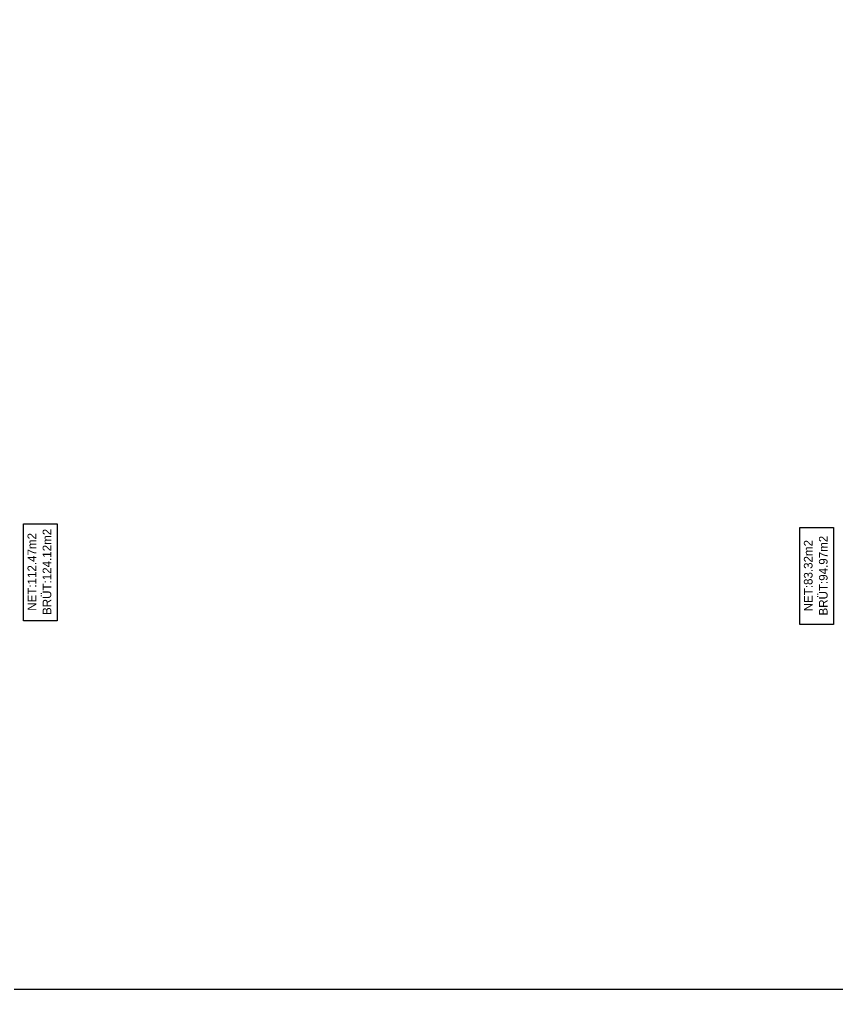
# Model space of a CAD drawing. Header units: centimetres. Extents: x 562865 to 1310255, y -148070 to 32737.
# Drawn here: x 618837 to 620728, y 16249 to 18493 of the extents above; entities that cross this region are included whole.
import ezdxf
from ezdxf.enums import TextEntityAlignment as Align

# ---------------------------------------------------------------- set-up
doc = ezdxf.new("R2010")
doc.units = ezdxf.units.CM
doc.header["$LTSCALE"] = 2.5
doc.layers.add('alan', color=7, linetype='Continuous')
doc.layers.add('tarama', color=173, linetype='Continuous')
doc.layers.add('GÖRÜNÜŞLER', color=96, linetype='Continuous', lineweight=25)
doc.styles.add('PINAR', font='comic.ttf')

msp = doc.modelspace()

# ---------------------------------------------------------------- linework, layer by layer
at = {"layer": 'GÖRÜNÜŞLER', "lineweight": 30}
for points in [[(618847, 17102.2), (618847, 17326.8), (618924.6, 17326.8), (618924.6, 17102.2)], [(620641.3, 17093.4), (620641.3, 17318), (620718.9, 17318), (620718.9, 17093.4)]]:
    msp.add_lwpolyline(points, close=True, dxfattribs=at)
at = {"layer": 'tarama', "color": 1}
msp.add_lwpolyline([(616067.7, 20444.8), (624435.5, 20444.8), (624435.5, 16249.3), (616067.7, 16249.3)], close=True, dxfattribs=at)

# ---------------------------------------------------------------- texts
at = {"layer": 'alan', "lineweight": 90, "style": 'PINAR'}
for s, p in [('NET:112.47m2', (618876.1, 17215.3)), ('BRÜT:124.12m2', (618911, 17215.3)), ('NET:83.32m2', (620670.4, 17206.6)), ('BRÜT:94.97m2', (620705.2, 17206.6))]:
    msp.add_text(s, height=20, rotation=90, dxfattribs=at).set_placement(p, align=Align.CENTER)

doc.saveas('drawing.dxf')
